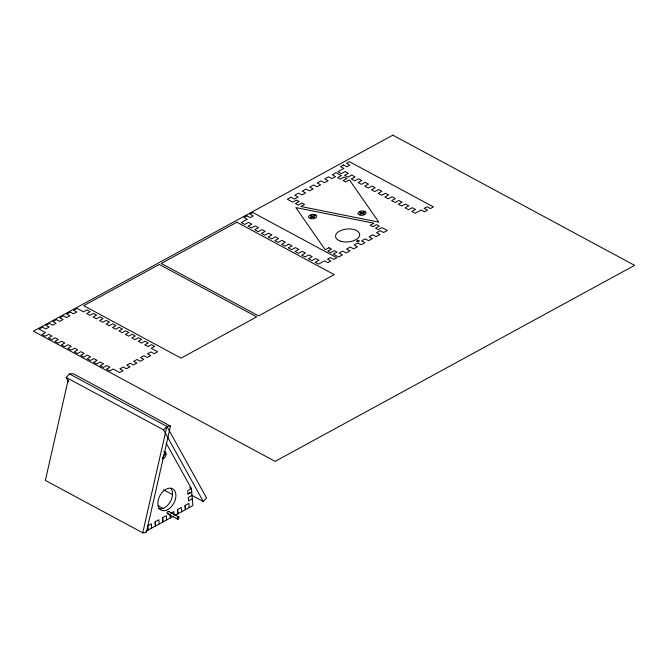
<?xml version="1.0" encoding="UTF-8"?>
<svg xmlns="http://www.w3.org/2000/svg" width="668" height="668" viewBox="0 0 668 668"><rect width="100%" height="100%" fill="white"/><g stroke="black" fill="none" stroke-linecap="round" stroke-linejoin="round"><path stroke-width="1" d="M68.128 380.042L45.374 480.401L142.743 532.839L146.35 532.546L170.49 426.101L73.121 373.662L69.505 373.955L66.182 377.445L68.695 381.971M142.743 532.839L166.883 426.393L170.49 426.101M166.883 426.393L206.604 498.011L203.272 501.501L163.56 429.883L166.883 426.393L69.505 373.955M119.555 372.535L123.079 370.615L119.856 368.878L123.238 367.033L126.461 368.769L129.993 366.841L126.77 365.112L130.151 363.258L133.375 364.995L136.898 363.075L133.675 361.338L137.065 359.493L140.288 361.229L143.812 359.309L140.589 357.572L143.979 355.718L147.202 357.455L150.726 355.535L147.503 353.798L150.893 351.952L154.116 353.689L157.64 351.769L151.193 348.295L154.65 346.408L151.427 344.671L147.97 346.558L144.747 344.822L148.204 342.934L144.981 341.198L141.524 343.085L138.301 341.348L141.758 339.469L138.535 337.732L135.078 339.611L131.855 337.874L135.312 335.996L132.089 334.259L128.632 336.146L125.409 334.409L128.866 332.522L125.642 330.785L122.186 332.672L118.962 330.936L122.419 329.048L119.196 327.312L115.739 329.199L112.516 327.462L115.973 325.575L112.742 323.846L109.293 325.725L106.07 323.988L109.519 322.11L106.295 320.373L102.839 322.252L99.615 320.523L103.072 318.636L99.849 316.899L96.392 318.786L93.169 317.049L96.626 315.162L93.403 313.426L89.946 315.313L86.723 313.576L90.18 311.689L86.957 309.952L83.5 311.839L77.054 308.365L73.597 310.253L76.82 311.989L73.438 313.835L70.215 312.098L66.683 314.018L69.915 315.755L66.524 317.609L63.301 315.872L59.778 317.793L63.001 319.529L59.611 321.375L56.388 319.638L52.864 321.558L56.087 323.295L52.697 325.149L49.474 323.412L45.95 325.333L49.173 327.07L45.783 328.915L42.56 327.178L39.036 329.099L45.482 332.572L42.026 334.459L45.249 336.196L48.706 334.309L51.929 336.046L48.472 337.933L51.695 339.67L55.152 337.783L58.375 339.519L54.918 341.398L58.141 343.135L61.598 341.256L64.821 342.985L61.364 344.872L64.587 346.608L68.044 344.721L71.267 346.458L67.81 348.345L71.042 350.082L74.49 348.195L77.713 349.932L74.265 351.819L77.488 353.556L80.945 351.669L84.168 353.405L80.711 355.292L83.934 357.021L87.391 355.142L90.614 356.879L87.157 358.758L90.38 360.495L93.837 358.616L97.06 360.344L93.603 362.231L96.827 363.968L100.283 362.081L103.507 363.818L100.05 365.705L103.273 367.442L106.73 365.555L109.953 367.291L106.496 369.179L109.719 370.915L113.176 369.028L119.622 372.502M164.219 454.123L165.94 453.188A4.033 2.639 -61.7 0 0 163.877 451.493M187.967 493.902L191.708 491.857M191.724 492.032L187.984 494.07L187.683 490.679L191.432 488.634L166.198 443.143M192.025 495.422L188.276 497.46L188.576 500.858L192.317 498.812M170.766 513.233L173.822 511.571L174.114 514.961M145.766 531.31L173.429 516.23M174.958 515.395L192.91 505.601L191.432 488.634L189.603 487.648M66.182 377.445L163.56 429.883M164.261 452.286L165.94 453.188M191.332 495.071L203.272 501.501M163.618 489.836L165.297 490.746M165.43 490.813L172.01 494.362M158.541 506.01L163.126 508.473M168.62 511.438L178.69 516.857M167.426 513.659L177.496 519.078M189.169 507.647L188.793 503.405L184.978 505.484L185.353 509.726M185.128 505.4L185.495 509.642M181.679 511.73L181.312 507.488L177.488 509.567L177.863 513.809M177.638 509.484L178.014 513.725M170.223 514.418L170.524 517.809M170.073 514.502L170.373 517.892M162.742 456.879L162.908 458.824A4.033 2.639 -61.7 0 1 162.524 458.949M166.699 519.896L166.332 515.654L162.516 517.733L162.883 521.975M162.666 517.658L163.034 521.9M159.218 523.979L158.842 519.737L155.026 521.817L155.393 526.058M155.176 521.741L155.544 525.983M151.728 528.062L151.352 523.821L147.611 525.866L147.979 530.108M147.686 525.825L148.054 530.066M158.099 505.96A1.261 0.827 -61.7 0 1 158.884 506.611M170.858 488.291A12.099 7.916 -61.7 0 1 169.973 502.278A12.099 7.916 -61.7 0 1 158.425 508.573M168.353 513.433A1.261 0.827 -61.7 0 1 167.117 513.233A1.261 0.827 -61.7 0 1 167.843 511.529A1.261 0.827 -61.7 0 1 168.954 512.039M392.851 135.161L33.4 331.186L275.149 461.379L634.6 265.355L392.851 135.161M246.935 215.839L243.937 217.467L247.294 219.279L241.307 222.544L244.797 224.423L248.538 222.386L251.769 224.122L248.02 226.16L251.377 227.972L255.126 225.926L258.483 227.738L254.733 229.775L258.232 231.662L261.973 229.617L265.196 231.353L261.455 233.399L264.812 235.203L268.553 233.165L271.909 234.969L268.169 237.015L271.659 238.894L275.4 236.848L278.623 238.585L274.882 240.63L278.239 242.434L281.988 240.396L285.345 242.2L281.595 244.246L285.086 246.125L288.835 244.087L292.058 245.816L288.309 247.861L291.674 249.673L295.415 247.628L298.771 249.44L295.031 251.477L298.521 253.356L302.262 251.318L305.485 253.055L301.744 255.093L305.101 256.904L308.841 254.859L312.206 256.671L308.457 258.708L311.948 260.595L315.697 258.549L318.92 260.286L315.171 262.324L318.527 264.136L324.523 260.871L327.879 262.674L330.877 261.046L327.52 259.234L330.51 257.597L333.875 259.409L336.864 257.773L252.921 212.566L249.932 214.203L253.289 216.014L250.291 217.643L246.935 215.839M159.31 264.445L83.692 305.685L181.061 358.123L256.687 316.882L159.31 264.445M236.864 222.21L161.247 263.442L258.616 315.88L334.234 274.648L236.864 222.21M343.536 164.988L340.538 166.616L343.895 168.428L337.908 171.693L341.398 173.571L345.139 171.534L348.362 173.271L344.621 175.308L347.978 177.12L351.719 175.074L355.075 176.886L351.335 178.932L354.825 180.811L358.574 178.765L361.797 180.502L358.048 182.548L361.405 184.351L365.154 182.314L368.511 184.117L364.761 186.163L368.26 188.042L372.001 185.996L375.224 187.733L371.483 189.779L374.84 191.582L378.581 189.545L381.937 191.349L378.197 193.394L381.687 195.273L385.436 193.236L388.659 194.972L384.91 197.01L388.267 198.822L392.016 196.776L395.373 198.588L391.623 200.625L395.122 202.504L398.863 200.467L402.086 202.204L398.345 204.241L401.702 206.053L405.443 204.007L408.799 205.819L405.058 207.857L408.549 209.744L412.29 207.698L415.513 209.435L411.772 211.48L415.129 213.284L421.124 210.019L424.481 211.823L427.478 210.195L424.113 208.383L427.111 206.754L430.468 208.558L433.465 206.921L349.523 161.723L346.525 163.351L349.89 165.163L346.892 166.791L343.536 164.988M291.098 197.219L287.357 199.264L292.726 202.153L296.475 200.116L299.155 201.561L295.415 203.598L298.237 205.118L301.978 203.08L304.533 204.45L300.784 206.495L378.848 222.152L349.464 179.951L345.715 181.988L343.168 180.619L346.909 178.573L344.087 177.053L340.346 179.099L337.657 177.655L341.406 175.609L336.029 172.72L332.213 174.799L335.57 176.611L331.904 178.607L328.547 176.803L324.723 178.882L328.08 180.694L324.414 182.69L321.058 180.886L317.233 182.965L320.59 184.777L316.924 186.773L313.568 184.969L309.752 187.048L313.108 188.86L309.434 190.856L306.078 189.052L302.262 191.131L305.618 192.943L301.944 194.947L298.588 193.136L294.772 195.215L298.128 197.027L294.463 199.031L291.098 197.219M311.881 216.641L309.301 218.052A4.033 2.163 -5 0 1 309.568 215.397L311.881 216.641M315.238 214.812L312.657 216.215L310.353 214.971A4.033 2.163 -5 0 1 315.238 214.812M312.582 217.016L310.002 218.428A4.033 2.163 -5 0 0 314.895 218.261L312.582 217.016M315.939 215.188L313.359 216.591L315.672 217.835A4.033 2.163 -5 0 0 315.939 215.188M361.321 213.134L358.741 214.545A4.033 2.163 -5 0 1 359.008 211.89L361.321 213.134M364.678 211.305L362.098 212.708L359.785 211.464A4.033 2.163 -5 0 1 364.678 211.305M362.023 213.518L359.442 214.921A4.033 2.163 -5 0 0 364.327 214.762L362.023 213.518M365.379 211.681L362.799 213.084L365.112 214.336A4.033 2.163 -5 0 0 365.379 211.681M328.965 247.736L325.216 249.782L295.832 207.573L373.896 223.237L370.147 225.275L372.702 226.652L376.443 224.607L379.265 226.126L375.525 228.172L378.205 229.617L381.954 227.579L387.323 230.468L383.582 232.514L380.226 230.702L376.552 232.706L379.908 234.51L376.092 236.597L372.736 234.785L369.062 236.789L372.418 238.593L368.602 240.68L365.246 238.868L361.572 240.872L364.937 242.676L361.112 244.764L357.756 242.952L354.09 244.956L357.447 246.759L353.623 248.847L350.266 247.035L346.6 249.039L349.957 250.851L346.133 252.93L342.776 251.118L339.11 253.122L342.467 254.934L338.651 257.013L333.274 254.124L337.023 252.078L334.334 250.634L330.593 252.671L327.771 251.151L331.512 249.114L328.965 247.736M166.015 454.073L163.435 455.476L163.693 458.398A4.033 2.639 -61.7 0 0 166.015 454.073M357.288 241.649A1.261 0.676 -5 0 0 359.234 240.998A1.261 0.676 -5 0 0 357.405 240.472A1.261 0.676 -5 0 0 357.288 241.649M341.006 241.315A12.099 6.488 -5 0 0 359.651 235.061A12.099 6.488 -5 0 0 342.141 229.992A12.099 6.488 -5 0 0 341.006 241.315M178.189 519.028A1.261 0.827 -61.7 0 0 178.857 516.999A1.261 0.827 -61.7 0 0 177.237 517.884A1.261 0.827 -61.7 0 0 178.189 519.028M167.768 509.617A12.099 7.916 -61.7 0 0 174.214 490.103A12.099 7.916 -61.7 0 0 158.65 498.595A12.099 7.916 -61.7 0 0 167.768 509.617"/></g></svg>
